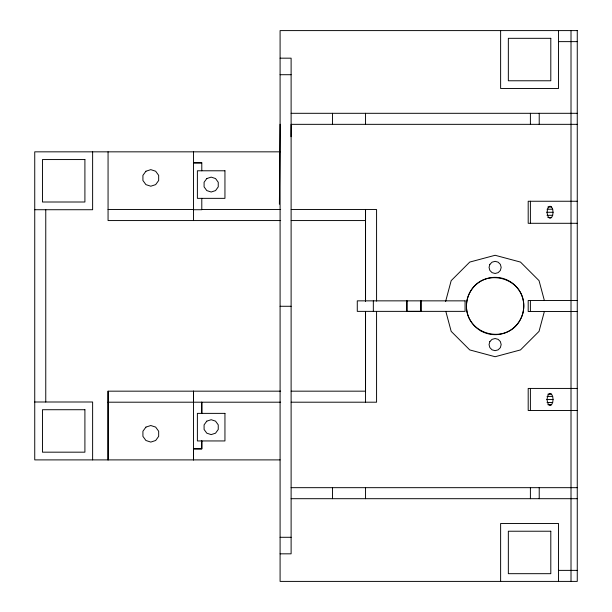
<?xml version="1.0" encoding="UTF-8"?>
<svg xmlns="http://www.w3.org/2000/svg" width="612" height="612" viewBox="0 0 612 612"><rect width="100%" height="100%" fill="white"/><g stroke="black" fill="none" stroke-linecap="round" stroke-linejoin="round"><path stroke-width="0.92" d="M108.064 391.167L108.064 459.895L108.064 391.167L280.671 391.167M365.548 402.199L365.548 311.584L365.548 391.703M420.964 311.363L420.964 300.852L420.964 311.363L406.896 311.37L406.896 300.859L406.896 311.37M279.386 204.194L280.089 124.236M291.006 136.706L291.113 124.335L577.261 124.335M552.674 215.302L553.072 212.272L552.674 209.243L551.573 207.017L550.081 206.206L548.589 207.017C546.631 210.145 546.631 214.399 548.589 217.528L550.081 218.339L551.573 217.528L552.674 215.302L547.021 215.302M552.674 402.489L553.072 399.452L552.674 396.423L551.573 394.204L550.081 393.394L548.589 394.204C546.631 397.333 546.631 401.579 548.589 404.708L550.081 405.519L551.573 404.708L552.674 402.489L547.021 402.489M445.605 301.471L451.182 280.64L469.748 262.074L495.116 255.28L520.475 262.074L539.042 280.64L544.382 300.568M544.382 311.439L539.042 331.367L520.475 349.926L495.116 356.727L469.748 349.926L451.182 331.367L445.842 311.439M558.519 41.631L577.261 41.631M280.089 58.171L291.113 58.171L291.113 553.829L280.089 553.829M280.089 74.71L291.113 74.71M291.113 113.304L577.261 113.304M280.089 151.837L34.739 151.837L34.739 459.895L280.089 459.895M201.792 162.861L193.522 162.861L201.792 162.861L201.792 170.786M577.261 201.249L528.194 201.249L528.194 223.296L577.261 223.296M547.832 207.017L551.573 207.017M547.021 209.243L552.674 209.243M108.064 209.533L193.522 209.533M201.524 209.533L280.671 209.533M291.167 209.533L376.579 209.533L376.579 301.096M34.739 209.725L92.626 209.725L92.626 151.837M193.522 209.725L201.792 209.725L201.792 198.349M546.623 212.272L553.072 212.272M547.832 217.528L551.573 217.528M280.671 220.565L108.064 220.565L108.064 151.837M291.167 220.565L365.548 220.565M577.261 300.484L528.194 300.484L528.194 311.516L577.261 311.516M280.089 306.275L291.113 306.275M577.261 388.429L528.194 388.429L528.194 410.484L577.261 410.484M291.167 391.167L365.548 391.167M547.832 394.204L551.573 394.204M547.021 396.423L552.674 396.423M546.623 399.452L553.072 399.452M34.739 402L92.626 402L92.626 459.895M108.064 402.199L280.671 402.199M291.159 402.199L376.579 402.199L376.571 311.584M547.832 404.708L551.573 404.708M291.113 487.672L577.261 487.672M291.113 498.696L577.261 498.696M280.089 537.29L291.113 537.29M558.519 570.376L577.261 570.376M571.011 30.6L571.011 581.4M558.519 30.6L558.519 88.495L500.624 88.495L500.624 30.6M558.519 581.4L558.519 523.505L500.624 523.505L500.624 581.4M539.218 113.304L539.218 124.335M539.218 487.672L539.218 498.696M530.397 113.304L530.397 124.335M530.397 201.249L530.397 223.296M530.397 300.484L530.397 311.516M530.397 388.429L530.397 410.484M530.397 487.672L530.397 498.696M373.335 300.859L373.335 311.37M365.548 113.304L365.548 124.335M365.548 487.672L365.548 498.696M332.461 113.304L332.461 124.335M332.461 487.672L332.461 498.696M193.522 151.837L193.522 220.565M193.522 402.627L193.522 391.167L193.522 459.895L193.522 448.443M45.762 209.725L45.762 402M201.792 402.199L201.792 413.375L201.792 402.199M365.548 209.533L365.548 301.096L365.548 209.533M465.074 300.852L465.074 311.363L357.278 311.37L357.278 300.852L465.074 300.852M193.522 448.841L201.792 448.864L201.792 440.946L201.792 448.864L193.522 448.841M467.423 298.579C458.671 335.162 512.091 349.483 522.809 313.421C531.56 276.838 478.133 262.525 467.423 298.579M489.86 264.376L489.049 267.406L489.86 270.443L492.079 272.661L495.116 273.472L498.145 272.661L500.364 270.443L501.174 267.406L500.364 264.376L498.145 262.158L495.116 261.339L492.079 262.158L489.86 264.376M489.86 341.565L489.049 344.594L489.86 347.631L492.079 349.85L495.116 350.661L498.145 349.85L500.364 347.631L501.174 344.594L500.364 341.565L498.145 339.346L495.116 338.528L492.079 339.346L489.86 341.565M145.924 171.23L142.917 175.369L142.917 180.486L145.924 184.633L150.797 186.209L155.662 184.633L158.669 180.486L158.669 175.369L155.662 171.23L150.797 169.646L145.924 171.23M206.795 178.551L204.087 182.269L204.087 186.867L206.795 190.592L211.171 192.015L215.546 190.592L218.247 186.867L218.247 182.269L215.546 178.551L211.171 177.128L206.795 178.551M145.931 427.099L142.917 431.246L142.917 436.364L145.931 440.502L150.797 442.086L155.662 440.502L158.669 436.364L158.669 431.246L155.662 427.099L150.797 425.524L145.931 427.099M206.795 421.14L204.087 424.866L204.087 429.463L206.795 433.181L211.171 434.604L215.546 433.181L218.247 429.463L218.247 424.866L215.546 421.14L211.171 419.717L206.795 421.14M577.261 30.6L280.089 30.6L280.089 581.4L577.261 581.4L577.261 30.6M550.8 38.319L508.343 38.319L508.343 80.776L550.8 80.776L550.8 38.319M84.907 159.556L42.458 159.556L42.458 202.006L84.907 202.006L84.907 159.556M224.948 170.786L197.385 170.786L197.385 198.349L224.948 198.349L224.948 170.786M84.907 409.719L42.458 409.719L42.458 452.176L84.907 452.176L84.907 409.719M224.948 413.375L197.385 413.375L197.385 440.946L224.948 440.946L224.948 413.375M550.8 531.224L508.343 531.224L508.343 573.681L550.8 573.681L550.8 531.224M480.78 330.832A28.672 28.672 0 0 0 523.78 306A28.672 28.672 0 0 0 480.78 281.176A28.672 28.672 0 0 0 480.78 330.832"/></g></svg>
